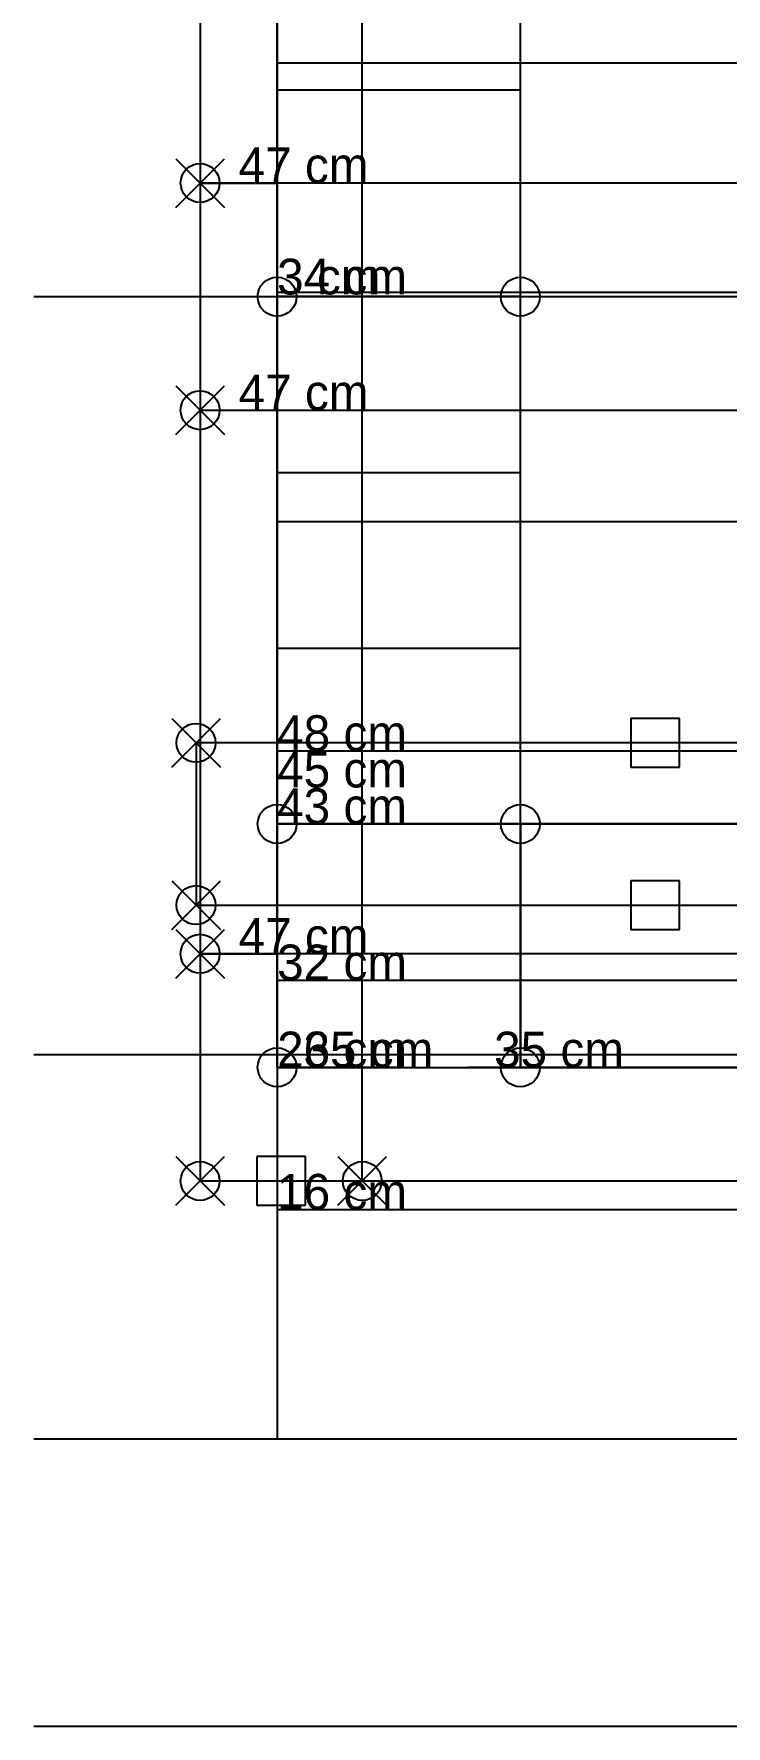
# Model space of a CAD drawing. Extents: x -6.3 to 19.6, y -1.9 to 18.7.
# Drawn here: x -6.33 to -2.06, y -1.77 to 8.66 of the extents above; entities that cross this region are included whole.
import ezdxf

# ---------------------------------------------------------------- set-up
doc = ezdxf.new("R2010")
doc.units = 0
for name, color, linetype in [('APOYOS', 5, 'CONTINUOUS'), ('AREAS', 251, 'CONTINUOUS'), ('CASI_UNIDAS', 6, 'CONTINUOUS'), ('EJES', 4, 'CONTINUOUS'), ('MECANISMO', 30, 'CONTINUOUS'), ('MODELO', 8, 'CONTINUOUS'), ('MUELLES', 2, 'CONTINUOUS'), ('PLANTAS', 3, 'CONTINUOUS'), ('SUELTOS', 1, 'CONTINUOUS')]:
    doc.layers.add(name, color=color, linetype=linetype)

msp = doc.modelspace()

# ---------------------------------------------------------------- linework, layer by layer
at = {"layer": 'APOYOS', "color": 5}
for p, q in [((-2.3438, 4.44, -1), (-2.6437, 4.44, -1)), ((-2.6437, 4.44, -1), (-2.6437, 4.14, -1)), ((-2.3438, 4.14, -1), (-2.3438, 4.44, -1)), ((-2.6437, 4.14, -1), (-2.3438, 4.14, -1)), ((-2.3438, 3.44, -1), (-2.6437, 3.44, -1)), ((-2.6437, 3.44, -1), (-2.6437, 3.14, -1)), ((-2.3438, 3.14, -1), (-2.3438, 3.44, -1)), ((-2.6437, 3.14, -1), (-2.3438, 3.14, -1)), ((-4.65, 1.74, -1), (-4.95, 1.74, -1)), ((-4.95, 1.74, -1), (-4.95, 1.44, -1)), ((-4.65, 1.44, -1), (-4.65, 1.74, -1)), ((-4.95, 1.44, -1), (-4.65, 1.44, -1))]:
    msp.add_line(p, q, dxfattribs=at)
at = {"layer": 'AREAS', "color": 251}
for p, q in [((-5.3, 14.57, -1), (-5.3, 1.59, -1)), ((-4.3, 1.59, -1), (-4.3, 14.57, -1)), ((-4.825, 9.59, 1.0603), (-4.825, 7.04, 0.8579)), ((-4.825, 9.59, 2.9603), (-4.825, 7.04, 2.7579)), ((-4.825, 9.59, 6.7603), (-4.825, 7.04, 6.5579)), ((-4.825, 9.59, 4.8603), (-4.825, 7.04, 4.6579)), ((-3.325, 7.04, 0.8579), (-3.325, 9.59, 1.0603)), ((-3.325, 7.04, 2.7579), (-3.325, 9.59, 2.9603)), ((-3.325, 7.04, 6.5579), (-3.325, 9.59, 6.7603)), ((-3.325, 7.04, 4.6579), (-3.325, 9.59, 4.8603)), ((13.975, 7.74, -1), (-5.3, 7.74, -1)), ((-5.3, 7.74, -1), (-5.3, 6.34, -1)), ((-3.325, 7.04, 0.8579), (-4.825, 7.04, 0.8579)), ((-4.825, 7.04, 0.8579), (-4.825, 3.79, 0.6)), ((-4.825, 7.04, 0.8579), (-3.325, 7.04, 0.8579)), ((-4.825, 7.04, 2.7579), (-3.325, 7.04, 2.7579)), ((-3.325, 7.04, 2.7579), (-4.825, 7.04, 2.7579)), ((-4.825, 7.04, 2.7579), (-4.825, 3.79, 2.5)), ((-3.325, 7.04, 6.5579), (-4.825, 7.04, 6.5579)), ((-4.825, 7.04, 6.5579), (-4.825, 3.79, 6.3)), ((-4.825, 7.04, 6.5579), (-3.325, 7.04, 6.5579)), ((-3.325, 7.04, 4.6579), (-4.825, 7.04, 4.6579)), ((-4.825, 7.04, 4.6579), (-4.825, 3.79, 4.4)), ((-4.825, 7.04, 4.6579), (-3.325, 7.04, 4.6579)), ((-3.325, 3.79, 0.6), (-3.325, 7.04, 0.8579)), ((-3.325, 3.79, 2.5), (-3.325, 7.04, 2.7579)), ((-3.325, 3.79, 6.3), (-3.325, 7.04, 6.5579)), ((-3.325, 3.79, 4.4), (-3.325, 7.04, 4.6579)), ((-5.3, 6.34, -1), (13.975, 6.34, -1)), ((0.3375, 4.29, -1), (-5.325, 4.29, -1)), ((-5.325, 4.29, -1), (-5.325, 3.29, -1)), ((-3.325, 3.79, 0.6), (-4.825, 3.79, 0.6)), ((-4.825, 3.79, 0.6), (-4.825, 2.29, 0.6)), ((-4.825, 3.79, 0.6), (-3.325, 3.79, 0.6)), ((-3.325, 3.79, 2.5), (-4.825, 3.79, 2.5)), ((-4.825, 3.79, 2.5), (-4.825, 2.29, 2.5)), ((-4.825, 3.79, 2.5), (-3.325, 3.79, 2.5)), ((-4.825, 3.79, 6.3), (-3.325, 3.79, 6.3)), ((-3.325, 3.79, 4.4), (-4.825, 3.79, 4.4)), ((-4.825, 3.79, 4.4), (-4.825, 2.29, 4.4)), ((-3.325, 3.79, 6.3), (-4.825, 3.79, 6.3)), ((-4.825, 3.79, 6.3), (-4.825, 2.29, 6.3)), ((-4.825, 3.79, 4.4), (-3.325, 3.79, 4.4)), ((-3.325, 2.29, 0.6), (-3.325, 3.79, 0.6)), ((-3.325, 3.79, 0.6), (-3.325, 2.29, 0.6)), ((-1.825, 3.79, 0.45), (-3.325, 3.79, 0.6)), ((-3.325, 2.29, 2.5), (-3.325, 3.79, 2.5)), ((-3.325, 2.29, 4.4), (-3.325, 3.79, 4.4)), ((-3.325, 2.29, 6.3), (-3.325, 3.79, 6.3)), ((-3.325, 3.79, 6.3), (-3.325, 2.29, 6.3)), ((-1.825, 3.79, 6.15), (-3.325, 3.79, 6.3)), ((-3.325, 3.79, 4.4), (-3.325, 2.29, 4.4)), ((-1.825, 3.79, 4.25), (-3.325, 3.79, 4.4)), ((-3.325, 3.79, 2.5), (-3.325, 2.29, 2.5)), ((-1.825, 3.79, 2.35), (-3.325, 3.79, 2.5)), ((-5.325, 3.29, -1), (0.3375, 3.29, -1)), ((12.5, 2.99, -1), (-5.3, 2.99, -1)), ((-5.3, 2.99, -1), (-5.3, 1.59, -1)), ((-4.825, 2.29, 0.6), (-3.325, 2.29, 0.6)), ((-4.825, 2.29, 2.5), (-3.325, 2.29, 2.5)), ((-4.825, 2.29, 4.4), (-3.325, 2.29, 4.4)), ((-4.825, 2.29, 6.3), (-3.325, 2.29, 6.3)), ((-3.325, 2.29, 0.6), (-1.825, 2.29, 0.45)), ((-3.325, 2.29, 6.3), (-1.825, 2.29, 6.15)), ((-3.325, 2.29, 4.4), (-1.825, 2.29, 4.25)), ((-3.325, 2.29, 2.5), (-1.825, 2.29, 2.35)), ((-5.3, 1.59, -1), (12.5, 1.59, -1)), ((-5.3, 1.59, -1), (-4.3, 1.59, -1))]:
    msp.add_line(p, q, dxfattribs=at)
at = {"layer": 'CASI_UNIDAS', "color": 6}
for p, q in [((-4.825, 16.96, 12.8), (-4.825, 0, 12.8)), ((-4.825, 16.96, 12.8), (-4.825, 0, 12.8)), ((-4.825, 16.96, 12.8), (-4.825, 0, 12.8)), ((-4.825, 16.96, 12.8), (-4.825, 0, 12.8)), ((-4.825, 16.96, 12.8), (-4.825, 0, 12.8)), ((-4.825, 7.04, -1), (-4.825, 9.59, -1)), ((-4.825, 7.04, -1), (-4.825, 9.59, -1)), ((-4.825, 7.04, 6.5579), (-4.825, 8.315, 6.6591)), ((-5.3, 7.74, -1), (-4.825, 7.74, -1)), ((-4.825, 7.04, 6.9), (-4.825, 7.067, 6.5601)), ((-4.825, 7.0667, 11.9917), (-4.825, 7.04, 11.9917)), ((-4.825, 7.04, 11.9454), (-4.825, 7.04, 11.9947)), ((-4.825, 3.79, -1), (-4.825, 7.04, -1)), ((-5.3, 6.34, -1), (-4.825, 6.34, -1)), ((-4.825, 4.24, 12.315), (-4.825, 3.79, 12.315)), ((-4.825, 4.24, 12.315), (-4.825, 4.24, 12.8)), ((-4.825, 3.79, 11.9454), (-4.825, 3.79, 12.3665)), ((-4.825, 3.79, 12.3665), (-4.825, 3.79, 12.8)), ((-4.825, 2.29, -1), (-4.825, 3.79, -1)), ((-5.3, 2.99, -1), (-4.825, 2.99, -1)), ((-4.825, 2.8267, 12.4767), (-4.825, 2.8267, 12.8)), ((-4.825, 2.29, 12.5381), (-4.825, 2.29, 12.8)), ((-4.075, 2.29, 2.5), (-4.825, 2.29, 4.4)), ((-4.825, 2.29, 3.45), (-4.5006, 2.29, 3.5781)), ((-4.075, 2.29, 2.5), (-3.325, 2.29, 4.4)), ((-3.325, 2.29, 3.45), (-3.6494, 2.29, 3.5781)), ((-4.825, 1.4133, 12.6383), (-4.825, 1.4133, 12.8))]:
    msp.add_line(p, q, dxfattribs=at)
at = {"layer": 'EJES', "color": 4}
for p, q in [((-6.325, 7.04, -1), (14.975, 7.04, -1)), ((-6.325, 2.37, -1), (14.975, 2.37, -1)), ((-6.325, 0, -1), (14.975, 0, -1))]:
    msp.add_line(p, q, dxfattribs=at)
at = {"layer": 'MECANISMO', "color": 30}
for p, q in [((-5.45, 7.59, -1), (-5.15, 7.89, -1)), ((-5.45, 7.89, -1), (-5.15, 7.59, -1)), ((-5.45, 6.19, -1), (-5.15, 6.49, -1)), ((-5.45, 6.49, -1), (-5.15, 6.19, -1)), ((-5.475, 4.14, -1), (-5.175, 4.44, -1)), ((-5.475, 4.44, -1), (-5.175, 4.14, -1)), ((-5.475, 3.14, -1), (-5.175, 3.44, -1)), ((-5.475, 3.44, -1), (-5.175, 3.14, -1)), ((-5.45, 2.84, -1), (-5.15, 3.14, -1)), ((-5.45, 3.14, -1), (-5.15, 2.84, -1)), ((-5.45, 1.44, -1), (-5.15, 1.74, -1)), ((-5.45, 1.74, -1), (-5.15, 1.44, -1)), ((-4.45, 1.44, -1), (-4.15, 1.74, -1)), ((-4.45, 1.74, -1), (-4.15, 1.44, -1))]:
    msp.add_line(p, q, dxfattribs=at)
at = {"layer": 'MODELO', "color": 8}
for p, q in [((-4.825, 8.315, 0.9591), (-4.825, 9.59, 1.0603)), ((-4.825, 8.315, 2.8591), (-4.825, 9.59, 2.9603)), ((-4.825, 8.315, 4.7591), (-4.825, 9.59, 4.8603)), ((-4.825, 8.315, 6.6591), (-4.825, 9.59, 6.7603)), ((-4.825, 7.04, 10.86), (-4.825, 9.59, 10.86)), ((-4.825, 7.04, -1), (-4.825, 9.59, -1)), ((-3.325, 8.315, 0.9591), (-3.325, 9.59, 1.0603)), ((-3.325, 8.315, 2.8591), (-3.325, 9.59, 2.9603)), ((-3.325, 8.315, 4.7591), (-3.325, 9.59, 4.8603)), ((-3.325, 8.315, 6.6591), (-3.325, 9.59, 6.7603)), ((-4.825, 7.04, 0.8579), (-4.825, 8.315, 0.9591)), ((-4.825, 8.315, 0.9591), (-3.325, 8.315, 0.9591)), ((-4.825, 7.04, 2.7579), (-4.825, 8.315, 2.8591)), ((-4.825, 8.315, 2.8591), (-3.325, 8.315, 2.8591)), ((-4.825, 7.04, 4.6579), (-4.825, 8.315, 4.7591)), ((-4.825, 7.04, 6.5579), (-4.825, 8.315, 6.6591)), ((-4.825, 8.315, 4.7591), (-3.325, 8.315, 4.7591)), ((-4.825, 8.315, 6.6591), (-3.325, 8.315, 6.6591)), ((-3.325, 7.04, 0.8579), (-3.325, 8.315, 0.9591)), ((-3.325, 7.04, 2.7579), (-3.325, 8.315, 2.8591)), ((-3.325, 7.04, 4.6579), (-3.325, 8.315, 4.7591)), ((-3.325, 7.04, 6.5579), (-3.325, 8.315, 6.6591)), ((-4.825, 7.04, -1), (-4.825, 7.04)), ((-4.825, 7.04), (-4.825, 7.04, 0.8579)), ((-4.825, 7.04, 0.8579), (-4.825, 7.04, 2.7579)), ((-4.825, 7.04, 2.7579), (-4.825, 7.04, 3.45)), ((-4.825, 7.04, 3.45), (-4.825, 7.04, 4.6579)), ((-4.825, 7.04, 4.6579), (-4.825, 7.04, 6.5579)), ((-4.825, 7.04, 6.5579), (-4.825, 7.04, 6.9)), ((-4.825, 7.04, 6.9), (-4.825, 7.04, 10.86)), ((-4.825, 7.04, 10.86), (-4.825, 7.04, 11.9454)), ((-4.825, 7.04, 11.9454), (-4.825, 7.04, 11.9947)), ((-4.825, 7.04, 0.8579), (-3.325, 7.04, 0.8579)), ((-3.325, 7.04, 2.7579), (-4.825, 7.04, 2.7579)), ((-4.825, 7.04, 4.6579), (-3.325, 7.04, 4.6579)), ((-4.825, 7.04, 6.5579), (-3.325, 7.04, 6.5579)), ((-4.825, 5.9567, 0.772), (-4.825, 7.04, 0.8579)), ((-4.825, 5.9567, 2.672), (-4.825, 7.04, 2.7579)), ((-4.825, 5.9567, 4.572), (-4.825, 7.04, 4.6579)), ((-4.825, 5.9567, 6.472), (-4.825, 7.04, 6.5579)), ((-4.825, 3.79, 10.86), (-4.825, 7.04, 10.86)), ((-4.825, 3.79, -1), (-4.825, 7.04, -1)), ((-4.825, 7.04, -1), (-3.325, 7.04, -1)), ((-3.325, 7.04, -1), (-3.325, 7.04)), ((-3.325, 7.04), (-3.325, 7.04, 0.8579)), ((-3.325, 7.04, 0.8579), (-3.325, 7.04, 2.7579)), ((-3.325, 7.04, 2.7579), (-3.325, 7.04, 3.45)), ((-3.325, 7.04, 3.45), (-3.325, 7.04, 4.6579)), ((-3.325, 7.04, 4.6579), (-3.325, 7.04, 6.5579)), ((-3.325, 5.9567, 0.772), (-3.325, 7.04, 0.8579)), ((-3.325, 5.9567, 2.672), (-3.325, 7.04, 2.7579)), ((-3.325, 5.9567, 6.472), (-3.325, 7.04, 6.5579)), ((-3.325, 5.9567, 4.572), (-3.325, 7.04, 4.6579)), ((-3.325, 7.04, -1), (-1.825, 7.04, -1)), ((-4.825, 5.9567, 0.772), (-3.325, 5.9567, 0.772)), ((-4.825, 5.9567, 2.672), (-3.325, 5.9567, 2.672)), ((-4.825, 5.9567, 4.572), (-3.325, 5.9567, 4.572)), ((-4.825, 5.9567, 6.472), (-3.325, 5.9567, 6.472)), ((-4.825, 4.8733, 0.686), (-4.825, 5.9567, 0.772)), ((-4.825, 4.8733, 2.586), (-4.825, 5.9567, 2.672)), ((-4.825, 4.8733, 4.486), (-4.825, 5.9567, 4.572)), ((-4.825, 4.8733, 6.386), (-4.825, 5.9567, 6.472)), ((-3.325, 4.8733, 0.686), (-3.325, 5.9567, 0.772)), ((-3.325, 4.8733, 2.586), (-3.325, 5.9567, 2.672)), ((-3.325, 4.8733, 6.386), (-3.325, 5.9567, 6.472)), ((-3.325, 4.8733, 4.486), (-3.325, 5.9567, 4.572)), ((-4.825, 4.8733, 0.686), (-3.325, 4.8733, 0.686)), ((-4.825, 4.8733, 2.586), (-3.325, 4.8733, 2.586)), ((-4.825, 4.8733, 4.486), (-3.325, 4.8733, 4.486)), ((-4.825, 4.8733, 6.386), (-3.325, 4.8733, 6.386)), ((-4.825, 3.79, 0.6), (-4.825, 4.8733, 0.686)), ((-4.825, 3.79, 2.5), (-4.825, 4.8733, 2.586)), ((-4.825, 3.79, 4.4), (-4.825, 4.8733, 4.486)), ((-4.825, 3.79, 6.3), (-4.825, 4.8733, 6.386)), ((-3.325, 3.79, 0.6), (-3.325, 4.8733, 0.686)), ((-3.325, 3.79, 2.5), (-3.325, 4.8733, 2.586)), ((-3.325, 3.79, 6.3), (-3.325, 4.8733, 6.386)), ((-3.325, 3.79, 4.4), (-3.325, 4.8733, 4.486)), ((-4.825, 3.79, -1), (-4.825, 3.79)), ((-4.825, 3.79), (-4.825, 3.79, 0.45)), ((-4.825, 3.79, 0.45), (-4.825, 3.79, 0.6)), ((-4.825, 3.79, 0.6), (-4.825, 3.79, 2.5)), ((-4.825, 3.79, 2.5), (-4.825, 3.79, 3.45)), ((-4.825, 3.79, 3.45), (-4.825, 3.79, 4.4)), ((-4.825, 3.79, 4.4), (-4.825, 3.79, 6.3)), ((-4.825, 3.79, 6.3), (-4.825, 3.79, 6.9)), ((-4.825, 3.79, 6.9), (-4.825, 3.79, 10.86)), ((-4.825, 3.79, 10.86), (-4.825, 3.79, 11.9454)), ((-4.825, 3.79, 11.9454), (-4.825, 3.79, 12.3665)), ((-4.825, 2.29, 0.6), (-4.825, 3.79, 0.6)), ((-4.825, 3.79, 0.6), (-3.325, 3.79, 0.6)), ((-4.825, 3.79, 2.5), (-3.325, 3.79, 2.5)), ((-4.825, 2.29, 2.5), (-4.825, 3.79, 2.5)), ((-4.825, 3.79, 4.4), (-3.325, 3.79, 4.4)), ((-4.825, 2.29, 4.4), (-4.825, 3.79, 4.4)), ((-4.825, 3.79, 6.3), (-3.325, 3.79, 6.3)), ((-4.825, 2.29, 6.3), (-4.825, 3.79, 6.3)), ((-4.825, 2.29, 10.86), (-4.825, 3.79, 10.86)), ((-4.825, 2.29, -1), (-4.825, 3.79, -1)), ((-4.825, 3.79, -1), (-3.325, 3.79, -1)), ((-3.325, 3.79, -1), (-3.325, 3.79)), ((-3.325, 3.79), (-3.325, 3.79, 0.45)), ((-3.325, 3.79, 0.45), (-3.325, 3.79, 0.6)), ((-3.325, 3.79, 0.6), (-3.325, 3.79, 2.5)), ((-3.325, 3.79, 2.5), (-3.325, 3.79, 3.45)), ((-3.325, 3.79, 3.45), (-3.325, 3.79, 4.4)), ((-3.325, 3.79, 4.4), (-3.325, 3.79, 6.3)), ((-3.325, 2.29, 0.6), (-3.325, 3.79, 0.6)), ((-1.825, 3.79, 0.45), (-3.325, 3.79, 0.6)), ((-3.325, 2.29, 2.5), (-3.325, 3.79, 2.5)), ((-3.325, 2.29, 4.4), (-3.325, 3.79, 4.4)), ((-3.325, 2.29, 6.3), (-3.325, 3.79, 6.3)), ((-1.825, 3.79, 6.15), (-3.325, 3.79, 6.3)), ((-1.825, 3.79, 4.25), (-3.325, 3.79, 4.4)), ((-1.825, 3.79, 2.35), (-3.325, 3.79, 2.5)), ((-3.325, 3.79, -1), (-1.825, 3.79, -1)), ((-4.825, 2.29, -1), (-4.825, 2.29)), ((-4.825, 2.29), (-4.825, 2.29, 0.45)), ((-4.825, 2.29, 0.45), (-4.825, 2.29, 0.6)), ((-4.825, 2.29, 0.6), (-4.825, 2.29, 2.5)), ((-4.825, 2.29, 2.5), (-4.825, 2.29, 3.45)), ((-4.825, 2.29, 3.45), (-4.825, 2.29, 4.4)), ((-4.825, 2.29, 4.4), (-4.825, 2.29, 6.3)), ((-4.825, 2.29, 6.3), (-4.825, 2.29, 6.9)), ((-4.825, 2.29, 6.9), (-4.825, 2.29, 10.86)), ((-4.825, 2.29, 10.86), (-4.825, 2.29, 11.9454)), ((-4.825, 2.29, 11.9454), (-4.825, 2.29, 12.5381)), ((-4.825, 2.29, 0.6), (-3.325, 2.29, 0.6)), ((-4.825, 2.29, 2.5), (-4.075, 2.29, 2.5)), ((-4.825, 2.29, 4.4), (-3.325, 2.29, 4.4)), ((-4.825, 2.29, 6.3), (-3.325, 2.29, 6.3)), ((-4.825, 2.29, 10.86), (-0.325, 2.29, 10.86)), ((-4.825, 2.29, -1), (-3.325, 2.29, -1)), ((-4.075, 2.29, 2.5), (-4.825, 2.29, 4.4)), ((-4.075, 2.29, 2.5), (-3.325, 2.29, 2.5)), ((-4.075, 2.29, 2.5), (-3.325, 2.29, 4.4)), ((-3.325, 2.29, -1), (-3.325, 2.29)), ((-3.325, 2.29), (-3.325, 2.29, 0.45)), ((-3.325, 2.29, 0.45), (-3.325, 2.29, 0.6)), ((-3.325, 2.29, 0.6), (-3.325, 2.29, 2.5)), ((-3.325, 2.29, 2.5), (-3.325, 2.29, 3.45)), ((-3.325, 2.29, 3.45), (-3.325, 2.29, 4.4)), ((-3.325, 2.29, 4.4), (-3.325, 2.29, 6.3)), ((-1.825, 2.29, 0.45), (-3.325, 2.29, 0.6)), ((-1.825, 2.29, 6.15), (-3.325, 2.29, 6.3)), ((-1.825, 2.29, 4.25), (-3.325, 2.29, 4.4)), ((-1.825, 2.29, 2.35), (-3.325, 2.29, 2.5)), ((-3.325, 2.29, -1), (-1.825, 2.29, -1))]:
    msp.add_line(p, q, dxfattribs=at)
at = {"layer": 'MUELLES', "color": 2}
for centre in [(-5.3, 7.74, -1), (-4.825, 7.04, -1), (-3.325, 7.04, -1), (-5.3, 6.34, -1), (-5.325, 4.29, -1), (-4.825, 3.79, -1), (-3.325, 3.79, -1), (-5.325, 3.29, -1), (-5.3, 2.99, -1), (-4.825, 2.29, -1), (-3.325, 2.29, -1), (-5.3, 1.59, -1), (-4.3, 1.59, -1)]:
    msp.add_circle(centre, 0.12, dxfattribs=at)
at = {"layer": 'PLANTAS', "color": 3}
for p, q in [((-6.325, -1.77, -1), (14.975, -1.77, -1)), ((-6.325, -1.77), (14.975, -1.77)), ((-6.325, -1.77, 3.45), (14.975, -1.77, 3.45)), ((-6.325, -1.77, 6.9), (14.975, -1.77, 6.9)), ((-6.325, -1.77, 10.86), (14.975, -1.77, 10.86)), ((-6.325, -1.77, 12.8), (14.975, -1.77, 12.8))]:
    msp.add_line(p, q, dxfattribs=at)
at = {"layer": 'SUELTOS', "color": 1}
for p, q in [((-4.825, 16.96, 12.8), (-4.825, 0, 12.8)), ((-4.825, 8.48, 11.83), (-0.325, 8.48, 11.83)), ((-4.825, 7.0667, 11.9917), (-0.325, 7.0667, 11.9917)), ((-4.825, 5.6533, 12.1533), (-0.325, 5.6533, 12.1533)), ((-4.825, 4.24, 12.315), (-0.325, 4.24, 12.315)), ((-4.825, 2.8267, 12.4767), (-0.325, 2.8267, 12.4767)), ((-4.825, 1.4133, 12.6383), (-0.325, 1.4133, 12.6383)), ((-4.825, 0, 12.8), (-0.325, 0, 12.8))]:
    msp.add_line(p, q, dxfattribs=at)

# ---------------------------------------------------------------- texts
at = {"layer": 'CASI_UNIDAS', "color": 6}
for s, p in [('47 cm', (-5.0625, 7.74, -1)), ('34 cm', (-4.825, 7.0535, 6.73)), ('3 cm', (-4.825, 7.0533, 11.9917)), ('47 cm', (-5.0625, 6.34, -1)), ('48 cm', (-4.825, 4.24, 12.5575)), ('45 cm', (-4.825, 4.015, 12.315)), ('43 cm', (-4.825, 3.79, 12.5832)), ('47 cm', (-5.0625, 2.99, -1)), ('32 cm', (-4.825, 2.8267, 12.6383)), ('26 cm', (-4.825, 2.29, 12.669)), ('35 cm', (-4.6628, 2.29, 3.514)), ('35 cm', (-3.4872, 2.29, 3.514)), ('16 cm', (-4.825, 1.4133, 12.7192))]:
    msp.add_text(s, height=0.22, dxfattribs=at).set_placement(p)

doc.saveas('drawing.dxf')
